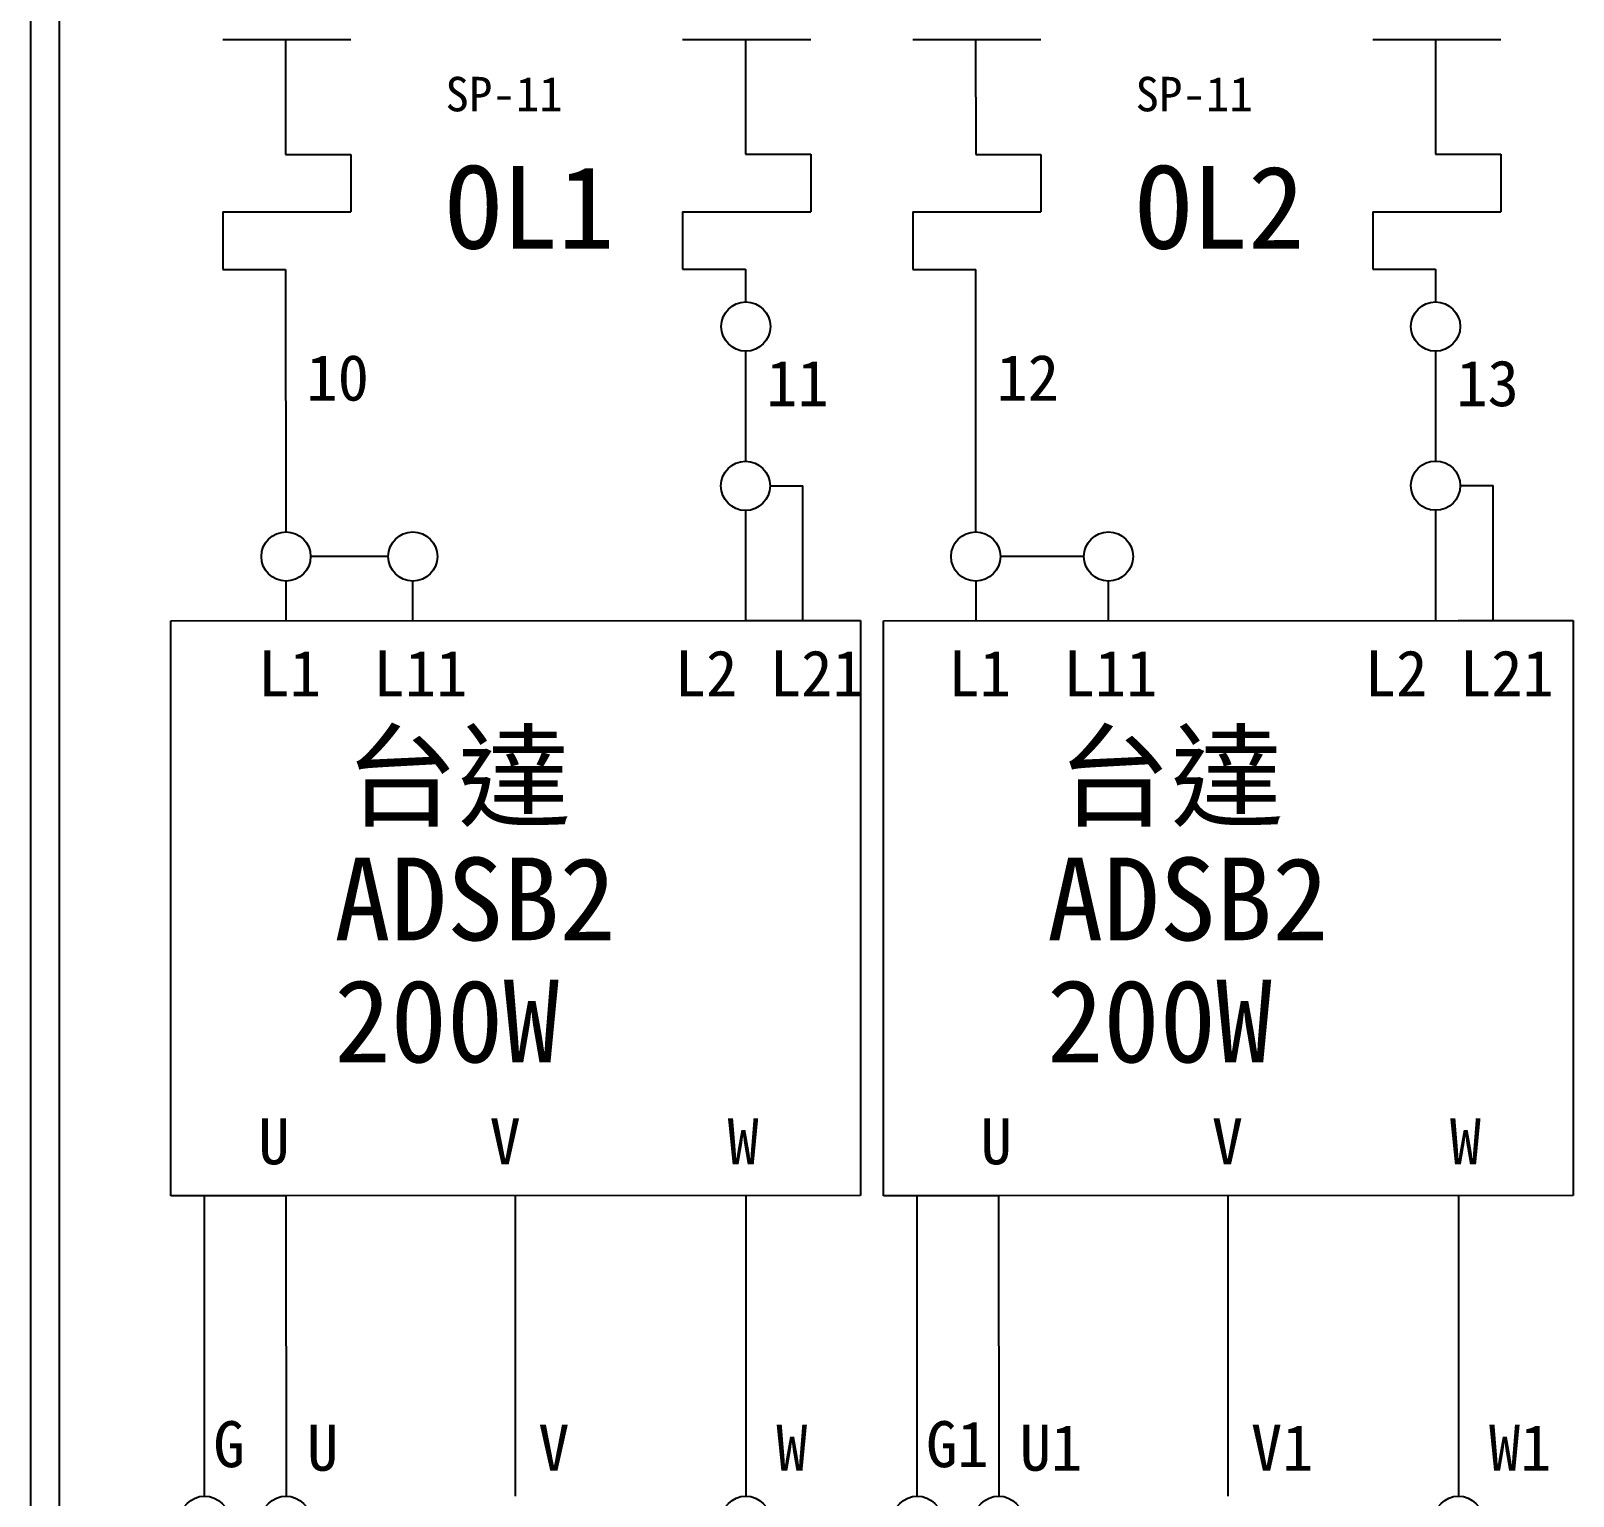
# Model space of a CAD drawing. Extents: x 10 to 297, y 3 to 207.
# Drawn here: x 10 to 77.1, y 57.4 to 121.1 of the extents above; entities that cross this region are included whole.
import ezdxf

# ---------------------------------------------------------------- set-up
doc = ezdxf.new("R2010")
doc.units = 0
doc.layers.get('0').update_dxf_attribs({"linetype": 'CONTINUOUS'})
doc.layers.add('圖框層', color=7, linetype='CONTINUOUS')
doc.layers.add('標尺寸層', color=3, linetype='CONTINUOUS')
doc.styles.add('STSL', font='kaiu.ttf')

msp = doc.modelspace()

# ---------------------------------------------------------------- linework, layer by layer
for p, q in [((41.08, 120.701), (41.081, 115.708)), ((71.094, 120.701), (71.096, 115.708)), ((25.542, 98.218), (22.169, 98.218)), ((55.8, 98.218), (52.169, 98.218)), ((41.093, 70.429), (41.098, 57.361)), ((72.093, 70.429), (72.098, 57.361))]:
    msp.add_line(p, q)
for centre in [(41.098, 108.218), (71.098, 108.218), (41.084, 101.289), (71.1, 101.299), (21.098, 98.218), (26.613, 98.218), (51.098, 98.218), (56.871, 98.218), (17.557, 56.29), (21.098, 56.29), (41.098, 56.29), (48.557, 56.29), (52.098, 56.29), (72.098, 56.29)]:
    msp.add_circle(centre, 1.071)
at = {"layer": '圖框層', "color": 7}
for p, q in [((10, 3), (10, 206.969)), ((11.25, 4.25), (11.25, 205.719))]:
    msp.add_line(p, q, dxfattribs=at)
at = {"layer": '標尺寸層', "color": 7}
for p, q in [((18.351, 120.701), (23.919, 120.701)), ((21.08, 120.701), (21.081, 115.701)), ((38.351, 120.701), (43.919, 120.701)), ((48.366, 120.701), (53.934, 120.701)), ((51.094, 120.701), (51.096, 115.701)), ((68.366, 120.701), (73.934, 120.701)), ((21.081, 115.701), (23.919, 115.701)), ((23.919, 115.701), (23.919, 113.201)), ((41.081, 115.708), (43.919, 115.708)), ((43.919, 115.708), (43.919, 113.208)), ((51.096, 115.701), (53.934, 115.701)), ((53.934, 115.701), (53.934, 113.201)), ((71.096, 115.708), (73.934, 115.708)), ((73.934, 115.708), (73.934, 113.208)), ((18.351, 113.201), (23.919, 113.201)), ((18.351, 113.201), (18.351, 110.701)), ((38.351, 113.208), (43.919, 113.208)), ((38.351, 113.208), (38.351, 110.708)), ((48.366, 113.201), (53.934, 113.201)), ((48.366, 113.201), (48.366, 110.701)), ((68.366, 113.208), (73.934, 113.208)), ((68.366, 113.208), (68.366, 110.708)), ((18.351, 110.701), (21.083, 110.701)), ((21.083, 110.701), (21.084, 99.289)), ((38.351, 110.708), (41.083, 110.708)), ((41.083, 110.708), (41.083, 109.289)), ((48.366, 110.701), (51.098, 110.701)), ((51.098, 99.289), (51.098, 110.701)), ((68.366, 110.708), (71.098, 110.708)), ((71.098, 110.708), (71.098, 109.289)), ((41.084, 107.147), (41.084, 102.36)), ((71.098, 107.147), (71.099, 102.37)), ((72.171, 101.299), (73.599, 101.299)), ((73.599, 95.441), (73.599, 101.299)), ((42.155, 101.289), (43.583, 101.289)), ((43.583, 95.431), (43.583, 101.289)), ((41.084, 100.218), (41.085, 95.431)), ((71.1, 100.228), (71.102, 95.43)), ((21.085, 97.147), (21.085, 95.424)), ((26.613, 95.451), (26.613, 97.147)), ((51.098, 97.147), (51.098, 95.424)), ((56.871, 95.451), (56.871, 97.147)), ((16.092, 95.422), (41.083, 95.431)), ((16.092, 70.422), (16.092, 95.422)), ((41.083, 95.431), (46.083, 95.431)), ((46.083, 95.431), (46.083, 70.431)), ((47.092, 95.422), (72.083, 95.431)), ((47.092, 70.422), (47.092, 95.422)), ((72.083, 95.431), (77.083, 95.431)), ((77.083, 95.431), (77.083, 70.431)), ((21.092, 70.422), (16.092, 70.422)), ((17.557, 57.361), (17.557, 70.422)), ((46.083, 70.431), (21.092, 70.422)), ((21.093, 70.422), (21.098, 57.361)), ((31.083, 57.357), (31.078, 70.426)), ((52.092, 70.422), (47.092, 70.422)), ((48.557, 57.361), (48.557, 70.422)), ((77.083, 70.431), (52.092, 70.422)), ((52.093, 70.422), (52.098, 57.361)), ((62.083, 57.357), (62.078, 70.426))]:
    msp.add_line(p, q, dxfattribs=at)

# ---------------------------------------------------------------- texts
at = {"layer": '圖框層', "color": 4, "style": 'STSL'}
for s, height, p in [('SP-11', 1.5, (28.032, 117.576)), ('SP-11', 1.5, (58.047, 117.576)), ('OL1', 3.6, (28.032, 111.605)), ('OL2', 3.6, (58.047, 111.605)), ('10', 2, (21.985, 104.995)), ('11', 2, (41.985, 104.754)), ('12', 2, (51.999, 104.995)), ('13', 2, (71.999, 104.754)), ('L1', 2, (19.893, 92.141)), ('L11', 2, (24.906, 92.141)), ('L2', 2, (38.01, 92.141)), ('L21', 2, (42.147, 92.141)), ('L1', 2, (49.906, 92.141)), ('L11', 2, (54.92, 92.141)), ('L2', 2, (68.024, 92.141)), ('L21', 2, (72.16, 92.141)), ('台達', 3.6, (23.666, 86.855)), ('台達', 3.6, (54.666, 86.855)), ('ADSB2', 3.6, (23.199, 81.528)), ('ADSB2', 3.6, (54.199, 81.528)), ('200W', 3.6, (23.199, 76.223)), ('200W', 3.6, (54.199, 76.223)), ('U', 2, (19.893, 71.792)), ('V', 2, (29.949, 71.792)), ('W', 2, (40.301, 71.792)), ('U', 2, (51.309, 71.792)), ('V', 2, (61.366, 71.792)), ('W', 2, (71.718, 71.792)), ('G', 2, (17.938, 58.621)), ('U', 2, (22.012, 58.468)), ('V', 2, (32.068, 58.468)), ('W', 2, (42.42, 58.468)), ('G1', 2, (48.938, 58.621)), ('U1', 2, (53.012, 58.468)), ('V1', 2, (63.068, 58.468)), ('W1', 2, (73.42, 58.468))]:
    msp.add_text(s, height=height, dxfattribs=at).set_placement(p)

doc.saveas('drawing.dxf')
